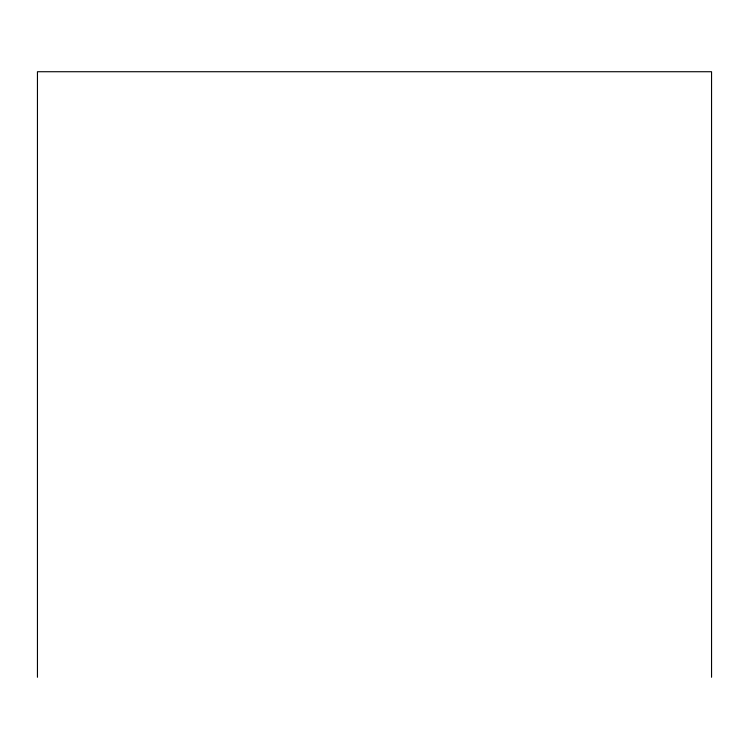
<?xml version="1.0" encoding="UTF-8"?>
<svg xmlns="http://www.w3.org/2000/svg" width="749" height="749" viewBox="0 0 749 749"><rect width="100%" height="100%" fill="white"/><g stroke="black" fill="none" stroke-linecap="round" stroke-linejoin="round"><path stroke-width="1.12" d="M711.55 677.274L711.55 71.726L37.45 71.726L37.45 677.274"/></g></svg>
